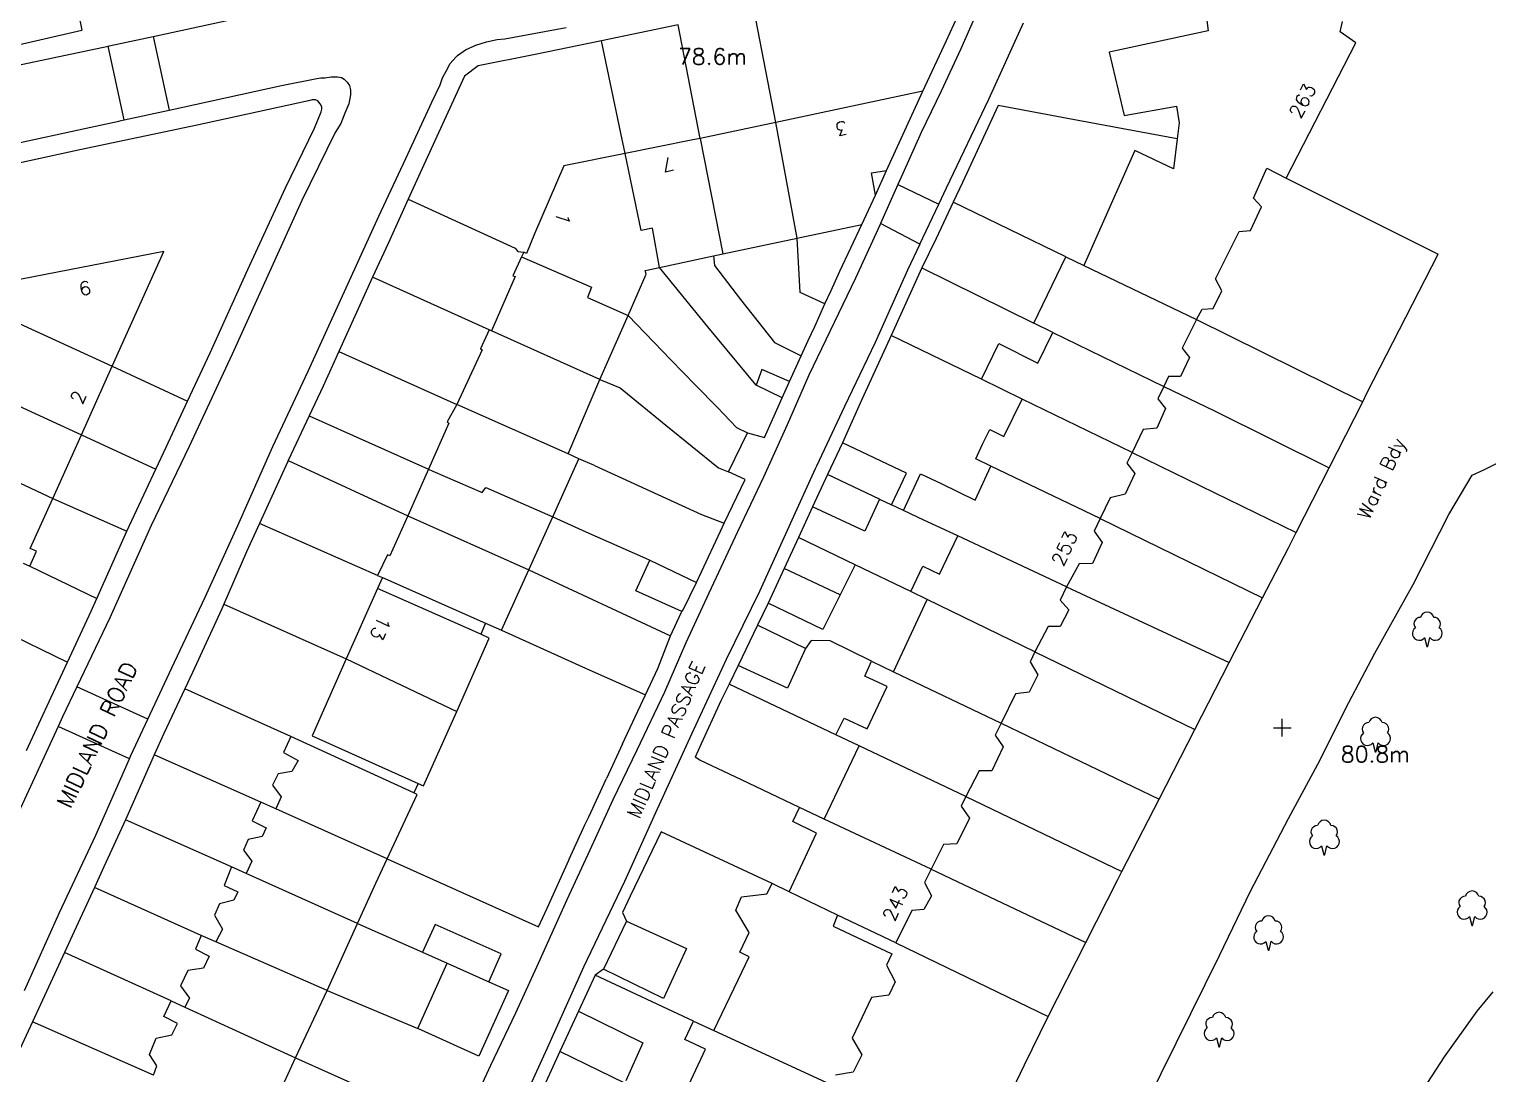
# Model space of a CAD drawing. Extents: x 427500 to 429848, y 434500 to 436505.
# Drawn here: x 428773.8 to 428900.7, y 435318.5 to 435409.3 of the extents above; entities that cross this region are included whole.
import ezdxf

# ---------------------------------------------------------------- set-up
doc = ezdxf.new("R2010")
doc.units = 0
doc.layers.add('LPTIP_Ex_Base', color=8, linetype='Continuous')
doc.styles.add('MtXpl_Romans', font='romans__.ttf')

msp = doc.modelspace()

# ---------------------------------------------------------------- linework, layer by layer
at = {"layer": 'LPTIP_Ex_Base', "color": 251, "true_color": 0x636466}
for p, q in [((428776.65, 435417.75), (428778.44, 435409.2)), ((428876.05, 435411.6), (428876.35, 435409.15)), ((428784.63, 435408.67), (428792.25, 435410.3)), ((428838.77, 435401.19), (428836.85, 435411.06)), ((428853.6, 435408.3), (428854.9, 435411.1)), ((428856.35, 435411), (428854.85, 435407.6)), ((428771.5, 435407.61), (428778.44, 435409.2)), ((428815.2, 435408.45), (428820.55, 435409.45)), ((428830.29, 435409.66), (428823.61, 435408.29)), ((428832.2, 435399.8), (428830.29, 435409.66)), ((428857.3, 435403.2), (428860.3, 435409.85)), ((428876.35, 435409.15), (428867.75, 435407.3)), ((428887.85, 435409.05), (428888.05, 435409.95)), ((428889.2, 435408.1), (428887.85, 435409.05)), ((428770.6, 435405.7), (428780.71, 435407.83)), ((428780.71, 435407.83), (428780.8, 435407.85)), ((428782.11, 435401.4), (428780.71, 435407.83)), ((428780.8, 435407.85), (428784.63, 435408.67)), ((428784.63, 435408.67), (428786.02, 435402.26)), ((428811.8, 435407.5), (428812.7, 435407.9)), ((428812.7, 435407.9), (428813.6, 435408.2)), ((428813.6, 435408.2), (428814.55, 435408.4)), ((428814.55, 435408.4), (428815.2, 435408.45)), ((428823.61, 435408.29), (428817.85, 435407.1)), ((428825.3, 435400.25), (428823.61, 435408.29)), ((428851.55, 435403.9), (428853.6, 435408.3)), ((428883.15, 435396.35), (428889.2, 435408.1)), ((428810.45, 435406.3), (428810.95, 435406.85)), ((428810.95, 435406.85), (428811.1, 435407)), ((428811.1, 435407), (428811.8, 435407.5)), ((428817.85, 435407.1), (428812.9, 435406.1)), ((428854.85, 435407.6), (428853.15, 435403.9)), ((428867.75, 435407.3), (428869.05, 435401.8)), ((428809.8, 435405.05), (428810.1, 435405.65)), ((428810.1, 435405.65), (428810.45, 435406.3)), ((428812.9, 435406.1), (428811.7, 435405.2)), ((428786.02, 435402.26), (428795.8, 435404.4)), ((428795.8, 435404.4), (428798.85, 435405)), ((428798.85, 435405), (428799.2, 435405.05)), ((428799.2, 435405.05), (428799.55, 435405.05)), ((428799.55, 435405.05), (428800.1, 435405.15)), ((428800.1, 435405.15), (428800.65, 435405.15)), ((428800.65, 435405.15), (428801, 435405.1)), ((428801, 435405.1), (428801.25, 435404.95)), ((428801.25, 435404.95), (428801.5, 435404.7)), ((428801.5, 435404.7), (428801.7, 435404.4)), ((428801.7, 435404.4), (428801.8, 435404)), ((428801.8, 435404), (428801.8, 435403.6)), ((428811.7, 435405.2), (428807.85, 435396.8)), ((428808.85, 435402.95), (428809.6, 435404.45)), ((428809.6, 435404.45), (428809.8, 435405.05)), ((428798.15, 435403.05), (428788.45, 435400.95)), ((428798.45, 435403.15), (428798.15, 435403.05)), ((428798.75, 435403.15), (428798.45, 435403.15)), ((428798.95, 435403.05), (428798.75, 435403.15)), ((428799.15, 435402.8), (428798.95, 435403.05)), ((428799.3, 435402.55), (428799.15, 435402.8)), ((428801.65, 435402.8), (428801.3, 435402)), ((428801.8, 435403.6), (428801.65, 435402.8)), ((428806.6, 435398.05), (428808.85, 435402.95)), ((428851.55, 435403.9), (428838.77, 435401.19)), ((428848.4, 435397), (428851.55, 435403.9)), ((428853.15, 435403.9), (428851.4, 435400.3)), ((428853.6, 435395.5), (428857.3, 435403.2)), ((428782.11, 435401.4), (428786.02, 435402.26)), ((428798.65, 435400.7), (428799.25, 435402.1)), ((428799.25, 435402.1), (428799.3, 435402.35)), ((428799.3, 435402.35), (428799.3, 435402.55)), ((428801.3, 435402), (428800.95, 435401.1)), ((428858.1, 435402.65), (428855, 435395.95)), ((428865.05, 435401.35), (428858.1, 435402.65)), ((428869.05, 435401.8), (428873.6, 435402.6)), ((428873.6, 435402.6), (428873.85, 435401.15)), ((428772.4, 435399.3), (428778.8, 435400.7)), ((428788.45, 435400.95), (428778.25, 435398.8)), ((428778.8, 435400.7), (428781.65, 435401.31)), ((428781.65, 435401.31), (428781.85, 435401.34)), ((428781.85, 435401.34), (428782.11, 435401.4)), ((428796.15, 435395.5), (428798.65, 435400.7)), ((428800.45, 435400.3), (428797.55, 435394.4)), ((428800.95, 435401.1), (428800.45, 435400.3)), ((428825.67, 435398.48), (428825.3, 435400.25)), ((428838.77, 435401.19), (428832.2, 435399.8)), ((428840.64, 435391.12), (428838.77, 435401.19)), ((428851.4, 435400.3), (428849.8, 435396.75)), ((428873.68, 435399.76), (428865.05, 435401.35)), ((428873.85, 435401.15), (428873.68, 435399.76)), ((428831.4, 435399.65), (428825.67, 435398.48)), ((428832.2, 435399.8), (428831.4, 435399.65)), ((428832.2, 435399.8), (428834.15, 435389.75)), ((428873.68, 435399.76), (428873.35, 435397.15)), ((428778.25, 435398.8), (428768.33, 435396.62)), ((428804.25, 435393.05), (428806.6, 435398.05)), ((428825.67, 435398.48), (428820.35, 435397.4)), ((428827.05, 435391.8), (428825.67, 435398.48)), ((428870, 435398.75), (428865.55, 435388.75)), ((428873.35, 435397.15), (428870, 435398.75)), ((428807.85, 435396.8), (428806.8, 435394.5)), ((428820.35, 435397.4), (428817.8, 435391.5)), ((428847.1, 435396.8), (428848.4, 435397)), ((428847.45, 435394.85), (428847.1, 435396.8)), ((428847.45, 435394.85), (428848.4, 435397)), ((428849.8, 435396.75), (428849.37, 435395.78)), ((428880.3, 435394.6), (428881.45, 435397.2)), ((428881.45, 435397.2), (428883.15, 435396.35)), ((428883.15, 435396.35), (428892.3, 435391.75)), ((428792.85, 435388.4), (428796.15, 435395.5)), ((428849.37, 435395.78), (428847.87, 435392.4)), ((428849.37, 435395.78), (428852.93, 435394.08)), ((428852.93, 435394.08), (428853.6, 435395.5)), ((428855, 435395.95), (428854.2, 435394.25)), ((428797.55, 435394.4), (428794.75, 435388.2)), ((428806.8, 435394.5), (428805.05, 435390.65)), ((428806.8, 435394.5), (428816.1, 435390.25)), ((428846.25, 435392.3), (428847.45, 435394.85)), ((428851.29, 435390.59), (428852.93, 435394.08)), ((428854.2, 435394.25), (428852.7, 435391.1)), ((428864, 435389.5), (428854.2, 435394.25)), ((428880.05, 435391.8), (428881, 435393.85)), ((428881, 435393.85), (428880.3, 435394.6)), ((428798.1, 435379.55), (428804.25, 435393.05)), ((428817.8, 435391.5), (428817.1, 435389.8)), ((428828.05, 435392), (428827.05, 435391.8)), ((428828.66, 435388.57), (428828.05, 435392)), ((428840.89, 435391.17), (428846.25, 435392.3)), ((428844.35, 435388.25), (428846.25, 435392.3)), ((428847.8, 435392.25), (428845.7, 435387.65)), ((428847.87, 435392.4), (428847.8, 435392.25)), ((428851.29, 435390.59), (428847.87, 435392.4)), ((428877, 435387.6), (428879.05, 435391.7)), ((428879.05, 435391.7), (428880.05, 435391.8)), ((428892.3, 435391.75), (428896.35, 435389.73)), ((428805.05, 435390.65), (428803.71, 435387.72)), ((428816.1, 435390.25), (428816.35, 435389.95)), ((428834.15, 435389.75), (428840.64, 435391.12)), ((428840.64, 435391.12), (428840.89, 435391.17)), ((428840.9, 435386.4), (428840.64, 435391.12)), ((428851.29, 435390.59), (428850.23, 435388.35)), ((428852.7, 435391.1), (428851.47, 435388.53)), ((428785.55, 435389.95), (428770.6, 435387.05)), ((428781.07, 435379.99), (428785.55, 435389.95)), ((428816.66, 435389.49), (428815.9, 435387.85)), ((428816.35, 435389.95), (428816.85, 435389.9)), ((428816.85, 435389.9), (428816.66, 435389.49)), ((428816.66, 435389.49), (428822.75, 435386.85)), ((428817.1, 435389.8), (428816.85, 435389.9)), ((428828.66, 435388.57), (428833.35, 435389.58)), ((428833.35, 435389.58), (428834.15, 435389.75)), ((428833.35, 435389.58), (428833.45, 435388.75)), ((428833.45, 435388.75), (428835.7, 435385.8)), ((428861.2, 435383.73), (428864, 435389.5)), ((428864, 435389.5), (428865.55, 435388.75)), ((428865.55, 435388.75), (428875.35, 435384.05)), ((428890.2, 435377.7), (428896.35, 435389.73)), ((428789.6, 435381.15), (428792.85, 435388.4)), ((428794.75, 435388.2), (428791.5, 435381.05)), ((428803.71, 435387.72), (428800.78, 435381.28)), ((428813.85, 435383.15), (428803.71, 435387.72)), ((428816.1, 435387.8), (428814.04, 435383.07)), ((428815.9, 435387.85), (428816.1, 435387.8)), ((428825.94, 435384.41), (428827.5, 435388)), ((428827.4, 435388.3), (428828.66, 435388.57)), ((428827.5, 435388), (428827.4, 435388.3)), ((428832.85, 435383.4), (428828.66, 435388.57)), ((428843.59, 435386.58), (428844.35, 435388.25)), ((428845.7, 435387.65), (428843.85, 435383.8)), ((428850.23, 435388.35), (428847.4, 435382.05)), ((428851.47, 435388.53), (428848.79, 435382.67)), ((428851.47, 435388.53), (428861.2, 435383.73)), ((428877.55, 435386.55), (428877, 435387.6)), ((428822.75, 435386.85), (428822.4, 435385.95)), ((428843.04, 435385.4), (428840.9, 435386.4)), ((428843.04, 435385.4), (428843.59, 435386.58)), ((428876.8, 435385), (428877.55, 435386.55)), ((428822.4, 435385.95), (428825.94, 435384.41)), ((428835.7, 435385.8), (428838.65, 435382.05)), ((428842.15, 435383.45), (428843.04, 435385.4)), ((428875.35, 435384.05), (428875.85, 435384.95)), ((428875.85, 435384.95), (428876.8, 435385)), ((428772.29, 435384.03), (428781.07, 435379.99)), ((428823.48, 435378.83), (428825.94, 435384.41)), ((428825.94, 435384.41), (428829.65, 435380.55)), ((428843.85, 435383.8), (428841.65, 435379.2)), ((428862.85, 435382.93), (428861.2, 435383.73)), ((428875.35, 435384.05), (428874.1, 435381.55)), ((428875.35, 435384.05), (428889.8, 435376.9)), ((428813.85, 435383.15), (428813.1, 435381.5)), ((428814.04, 435383.07), (428813.85, 435383.15)), ((428823.48, 435378.83), (428814.04, 435383.07)), ((428837.05, 435378.35), (428832.85, 435383.4)), ((428841.59, 435382.23), (428842.15, 435383.45)), ((428848.79, 435382.67), (428846.11, 435376.78)), ((428856.65, 435378.85), (428848.79, 435382.67)), ((428861.55, 435380.25), (428862.85, 435382.93)), ((428862.85, 435382.93), (428872.5, 435378.24)), ((428787.62, 435376.94), (428789.6, 435381.15)), ((428800.78, 435381.28), (428799.4, 435378.25)), ((428800.78, 435381.28), (428811.03, 435376.67)), ((428813.25, 435381.4), (428811.03, 435376.67)), ((428813.1, 435381.5), (428813.25, 435381.4)), ((428838.65, 435382.05), (428840.98, 435380.89)), ((428840.98, 435380.89), (428841.59, 435382.23)), ((428847.4, 435382.05), (428844.75, 435376.5)), ((428856.65, 435378.85), (428858.15, 435381.95)), ((428858.15, 435381.95), (428861.55, 435380.25)), ((428874.1, 435381.55), (428874.75, 435380.75)), ((428778.39, 435374.01), (428781.07, 435379.99)), ((428781.07, 435379.99), (428787.62, 435376.94)), ((428791.5, 435381.05), (428787.75, 435373)), ((428829.65, 435380.55), (428831.8, 435378.35)), ((428839.95, 435378.65), (428840.98, 435380.89)), ((428874.75, 435380.75), (428873.95, 435379.1)), ((428795.05, 435373), (428798.1, 435379.55)), ((428820.71, 435372.37), (428823.48, 435378.83)), ((428823.48, 435378.83), (428825.25, 435378.1)), ((428837.55, 435379.7), (428837.05, 435378.35)), ((428839.95, 435378.65), (428837.55, 435379.7)), ((428839.32, 435377.24), (428839.95, 435378.65)), ((428841.65, 435379.2), (428839.75, 435374.9)), ((428860.19, 435377.13), (428856.65, 435378.85)), ((428872.9, 435379.1), (428872.5, 435378.24)), ((428873.95, 435379.1), (428872.9, 435379.1)), ((428769.63, 435378.05), (428778.39, 435374.01)), ((428799.4, 435378.25), (428798.19, 435375.68)), ((428825.25, 435378.1), (428829.2, 435374.85)), ((428831.8, 435378.35), (428833.7, 435376.4)), ((428839.32, 435377.24), (428837.05, 435378.35)), ((428872.5, 435378.24), (428872, 435377.15)), ((428872.5, 435378.24), (428876.9, 435376.1)), ((428889.8, 435376.9), (428890.2, 435377.7)), ((428785.75, 435372.95), (428787.62, 435376.94)), ((428811.03, 435376.67), (428810.2, 435375.15)), ((428820.71, 435372.37), (428811.03, 435376.67)), ((428833.7, 435376.4), (428835.35, 435374.65)), ((428837.8, 435373.8), (428839.32, 435377.24)), ((428844.75, 435376.5), (428842.31, 435371.29)), ((428846.11, 435376.78), (428844.57, 435373.32)), ((428858.6, 435373.88), (428860.19, 435377.13)), ((428869.76, 435372.48), (428860.19, 435377.13)), ((428872.65, 435376.3), (428871.9, 435374.6)), ((428872, 435377.15), (428872.65, 435376.3)), ((428876.9, 435376.1), (428886.87, 435371.14)), ((428886.87, 435371.14), (428889.8, 435376.9)), ((428798.19, 435375.68), (428796.37, 435371.79)), ((428798.19, 435375.68), (428808.56, 435371.03)), ((428810.35, 435375.05), (428808.56, 435371.03)), ((428810.2, 435375.15), (428810.35, 435375.05)), ((428829.2, 435374.85), (428833.8, 435371.15)), ((428839.75, 435374.9), (428837.7, 435370.35)), ((428775.9, 435368.5), (428778.39, 435374.01)), ((428778.39, 435374.01), (428784.86, 435371.04)), ((428834.65, 435370.8), (428836.3, 435374.2)), ((428835.35, 435374.65), (428836.3, 435374.2)), ((428836.3, 435374.2), (428837.8, 435373.8)), ((428856.75, 435373.2), (428857.37, 435374.48)), ((428857.37, 435374.48), (428858.6, 435373.88)), ((428870.7, 435374.5), (428869.76, 435372.48)), ((428871.9, 435374.6), (428870.7, 435374.5)), ((428767.02, 435372.63), (428775.9, 435368.5)), ((428787.75, 435373), (428784.45, 435366.15)), ((428784.86, 435371.04), (428785.75, 435372.95)), ((428792, 435366.15), (428795.05, 435373)), ((428821.65, 435371.95), (428820.71, 435372.37)), ((428844.57, 435373.32), (428843.27, 435370.57)), ((428850.12, 435370.7), (428844.57, 435373.32)), ((428856.15, 435371.95), (428856.75, 435373.2)), ((428869.76, 435372.48), (428869.3, 435371.55)), ((428869.76, 435372.48), (428884.02, 435365.52)), ((428782.35, 435365.65), (428784.86, 435371.04)), ((428796.3, 435371.65), (428793.87, 435366.31)), ((428796.37, 435371.79), (428796.3, 435371.65)), ((428796.37, 435371.79), (428806.76, 435366.99)), ((428808.56, 435371.03), (428806.76, 435366.99)), ((428808.56, 435371.03), (428808.95, 435370.85)), ((428820.75, 435369.95), (428821.65, 435371.95)), ((428823, 435371.35), (428821.65, 435371.95)), ((428823, 435371.35), (428832.3, 435367.1)), ((428833.8, 435371.15), (428834.65, 435370.8)), ((428842.19, 435371.06), (428840.45, 435367.25)), ((428842.31, 435371.29), (428842.19, 435371.06)), ((428856.1, 435368.35), (428857.48, 435371.31)), ((428857.48, 435371.31), (428856.15, 435371.95)), ((428866.98, 435366.76), (428857.48, 435371.31)), ((428869.3, 435371.55), (428870, 435370.65)), ((428884.02, 435365.52), (428886.87, 435371.14)), ((428899.32, 435370.51), (428900.32, 435370.99)), ((428900.32, 435370.99), (428901.71, 435371.67)), ((428808.95, 435370.85), (428813.25, 435369)), ((428819.37, 435366.88), (428820.75, 435369.95)), ((428834.28, 435366.33), (428836.1, 435370.15)), ((428836.1, 435370.15), (428834.65, 435370.8)), ((428837.7, 435370.35), (428835.45, 435365.6)), ((428843.27, 435370.57), (428841.97, 435367.77)), ((428847.79, 435368.43), (428843.27, 435370.57)), ((428848.82, 435367.94), (428850.12, 435370.7)), ((428849.86, 435367.44), (428851.36, 435370.64)), ((428851.36, 435370.64), (428853.14, 435369.78)), ((428853.14, 435369.78), (428856.1, 435368.35)), ((428870, 435370.65), (428869.15, 435368.85)), ((428897.3, 435367.1), (428899.32, 435370.51)), ((428773.95, 435364.15), (428775.9, 435368.5)), ((428775.9, 435368.5), (428782.35, 435365.65)), ((428813.25, 435369), (428813.55, 435369.45)), ((428813.55, 435369.45), (428819.37, 435366.88)), ((428867.85, 435368.55), (428866.98, 435366.76)), ((428869.15, 435368.85), (428867.85, 435368.55)), ((428840.45, 435367.25), (428837.35, 435360.4)), ((428841.97, 435367.77), (428840.74, 435365.11)), ((428846.5, 435365.65), (428841.97, 435367.77)), ((428847.79, 435368.43), (428846.5, 435365.65)), ((428847.79, 435368.43), (428848.82, 435367.94)), ((428849.86, 435367.44), (428848.82, 435367.94)), ((428851.65, 435366.6), (428849.86, 435367.44)), ((428784.45, 435366.15), (428780.85, 435358.1)), ((428789.15, 435359.9), (428792, 435366.15)), ((428793.87, 435366.31), (428792.75, 435363.85)), ((428804.15, 435361.8), (428793.87, 435366.31)), ((428806.76, 435366.99), (428805.2, 435363.5)), ((428806.76, 435366.99), (428817.3, 435362.28)), ((428817.3, 435362.28), (428819.37, 435366.88)), ((428819.37, 435366.88), (428822.25, 435365.6)), ((428832.3, 435367.1), (428834.28, 435366.33)), ((428833.95, 435365.65), (428834.28, 435366.33)), ((428854.59, 435365.23), (428851.65, 435366.6)), ((428866.98, 435366.76), (428866.45, 435365.65)), ((428866.98, 435366.76), (428881.1, 435359.85)), ((428894.2, 435361), (428897.3, 435367.1)), ((428779.74, 435359.8), (428782.35, 435365.65)), ((428822.25, 435365.6), (428827.45, 435363.3)), ((428832.3, 435362.1), (428833.95, 435365.65)), ((428835.45, 435365.6), (428832.95, 435360.25)), ((428840.74, 435365.11), (428839.49, 435362.41)), ((428845.68, 435362.71), (428840.74, 435365.11)), ((428853, 435361.9), (428854.59, 435365.23)), ((428864.05, 435360.8), (428854.59, 435365.23)), ((428867.15, 435364.65), (428866.3, 435362.85)), ((428866.45, 435365.65), (428867.15, 435364.65)), ((428883.35, 435364.2), (428884.02, 435365.52)), ((428773.9, 435362.6), (428774.5, 435363.9)), ((428774.5, 435363.9), (428773.95, 435364.15)), ((428792.75, 435363.85), (428790.77, 435359.29)), ((428805, 435363.6), (428804.15, 435361.8)), ((428805.2, 435363.5), (428805, 435363.6)), ((428881.1, 435359.85), (428883.35, 435364.2)), ((428773.33, 435362.86), (428773.9, 435362.6)), ((428773.9, 435362.6), (428779.74, 435359.8)), ((428814.93, 435357.03), (428817.3, 435362.28)), ((428817.3, 435362.28), (428829.6, 435356.55)), ((428826.6, 435360.45), (428827.81, 435363.13)), ((428827.45, 435363.3), (428827.81, 435363.13)), ((428827.81, 435363.13), (428831.86, 435361.19)), ((428839.49, 435362.41), (428838.1, 435359.4)), ((428844.37, 435360.11), (428839.49, 435362.41)), ((428845.68, 435362.71), (428844.37, 435360.11)), ((428850.5, 435360.4), (428845.68, 435362.71)), ((428850.5, 435360.4), (428851.55, 435362.6)), ((428851.55, 435362.6), (428853, 435361.9)), ((428865.15, 435362.8), (428864.05, 435360.8)), ((428866.3, 435362.85), (428865.15, 435362.8)), ((428804.56, 435361.62), (428804.13, 435360.65)), ((428804.15, 435361.8), (428804.56, 435361.62)), ((428804.56, 435361.62), (428813.52, 435357.66)), ((428830.7, 435358.8), (428831.86, 435361.19)), ((428831.86, 435361.19), (428832.3, 435362.1)), ((428890.85, 435355.05), (428894.2, 435361)), ((428779.25, 435358.7), (428779.74, 435359.8)), ((428786.25, 435353.75), (428789.15, 435359.9)), ((428804.13, 435360.65), (428801.42, 435354.54)), ((428813.11, 435356.68), (428804.13, 435360.65)), ((428830.61, 435358.65), (428826.6, 435360.45)), ((428832.95, 435360.25), (428830.95, 435355.95)), ((428837.35, 435360.4), (428834.45, 435354.5)), ((428844.37, 435360.11), (428842.85, 435357.1)), ((428849.01, 435353.43), (428851.93, 435359.7)), ((428851.93, 435359.7), (428850.5, 435360.4)), ((428861.28, 435355.15), (428851.93, 435359.7)), ((428864.05, 435360.8), (428863.5, 435359.65)), ((428863.5, 435359.65), (428864.25, 435358.8)), ((428864.05, 435360.8), (428878.2, 435354.22)), ((428878.2, 435354.22), (428881.1, 435359.85)), ((428777.18, 435354.26), (428779.25, 435358.7)), ((428790.6, 435358.9), (428788.05, 435353.35)), ((428790.77, 435359.29), (428790.6, 435358.9)), ((428790.77, 435359.29), (428801.42, 435354.54)), ((428829.6, 435356.55), (428830.55, 435358.55)), ((428830.55, 435358.55), (428830.61, 435358.65)), ((428830.61, 435358.65), (428830.7, 435358.8)), ((428838.1, 435359.4), (428837.17, 435357.47)), ((428842.85, 435357.1), (428838.1, 435359.4)), ((428864.25, 435358.8), (428863.5, 435357.35)), ((428771.41, 435357.07), (428777.18, 435354.26)), ((428780.85, 435358.1), (428777.99, 435352.1)), ((428813.52, 435357.66), (428813.11, 435356.68)), ((428813.52, 435357.66), (428814.93, 435357.03)), ((428837.17, 435357.47), (428835.49, 435353.98)), ((428841.35, 435355.45), (428837.17, 435357.47)), ((428862.45, 435357.35), (428861.28, 435355.15)), ((428863.5, 435357.35), (428862.45, 435357.35)), ((428811.03, 435349.98), (428813.85, 435356.35)), ((428813.85, 435356.35), (428813.11, 435356.68)), ((428814.93, 435357.03), (428822.55, 435353.6)), ((428828.5, 435353.7), (428829.6, 435356.55)), ((428830.95, 435355.95), (428829.1, 435351.65)), ((428841.85, 435356.15), (428841.35, 435355.45)), ((428843.5, 435356.1), (428841.85, 435356.15)), ((428847.1, 435354.35), (428843.5, 435356.1)), ((428801.42, 435354.54), (428798.45, 435347.85)), ((428801.42, 435354.54), (428811.03, 435349.98)), ((428834.45, 435354.5), (428831.45, 435348)), ((428841.35, 435355.45), (428839.8, 435352)), ((428861.28, 435355.15), (428860.9, 435354.3)), ((428861.28, 435355.15), (428875.21, 435348.4)), ((428888.6, 435350.75), (428890.85, 435355.05)), ((428775.75, 435351.2), (428777.18, 435354.26)), ((428784.17, 435349.29), (428786.25, 435353.75)), ((428788.05, 435353.35), (428787.39, 435351.95)), ((428822.55, 435353.6), (428827.43, 435351.43)), ((428827.43, 435351.43), (428828.5, 435353.7)), ((428835.49, 435353.98), (428834.7, 435352.35)), ((428839.8, 435352), (428835.49, 435353.98)), ((428846.5, 435353.05), (428847.1, 435354.35)), ((428847.1, 435354.35), (428849.01, 435353.43)), ((428849.01, 435353.43), (428858.35, 435348.95)), ((428860.9, 435354.3), (428861.55, 435353.15)), ((428875.21, 435348.4), (428878.2, 435354.22)), ((428777.99, 435352.1), (428776.75, 435349.5)), ((428784.17, 435349.29), (428777.99, 435352.1)), ((428834.7, 435352.35), (428834, 435350.9)), ((428838.74, 435350.42), (428834.7, 435352.35)), ((428848.45, 435352.15), (428846.5, 435353.05)), ((428846.7, 435348.45), (428848.45, 435352.15)), ((428861.55, 435353.15), (428860.8, 435351.65)), ((428773.62, 435346.57), (428775.75, 435351.2)), ((428787.39, 435351.95), (428785.55, 435348.05)), ((428796.6, 435347.8), (428787.39, 435351.95)), ((428825.45, 435347.15), (428827.43, 435351.43)), ((428829.1, 435351.65), (428826.7, 435346.6)), ((428834, 435350.9), (428833.24, 435349.25)), ((428859.6, 435351.5), (428858.35, 435348.95)), ((428860.8, 435351.65), (428859.6, 435351.5)), ((428885.9, 435345.4), (428888.6, 435350.75)), ((428776.75, 435349.5), (428776.36, 435348.66)), ((428808.15, 435343.5), (428811.03, 435349.98)), ((428844, 435347.95), (428838.74, 435350.42)), ((428776.36, 435348.66), (428772.75, 435340.8)), ((428782.57, 435345.85), (428776.36, 435348.66)), ((428782.7, 435346.15), (428784.17, 435349.29)), ((428833.24, 435349.25), (428832.28, 435347.16)), ((428844, 435347.95), (428844.7, 435349.4)), ((428844.7, 435349.4), (428846.7, 435348.45)), ((428858.35, 435348.95), (428857.85, 435347.9)), ((428858.35, 435348.95), (428872.1, 435342.35)), ((428872.1, 435342.35), (428875.21, 435348.4)), ((428785.55, 435348.05), (428784.73, 435346.2)), ((428796.6, 435347.8), (428795.95, 435346.4)), ((428807.3, 435342.89), (428796.6, 435347.8)), ((428798.45, 435347.85), (428807.68, 435343.71)), ((428825.45, 435347.15), (428824.06, 435344.15)), ((428831.45, 435348), (428828.3, 435341.15)), ((428832.28, 435347.16), (428831.75, 435346)), ((428842.96, 435340.61), (428846.02, 435346.99)), ((428846.02, 435346.99), (428844, 435347.95)), ((428855.28, 435342.58), (428846.02, 435346.99)), ((428858.55, 435346.9), (428857.55, 435344.8)), ((428857.85, 435347.9), (428858.55, 435346.9)), ((428779.65, 435339.2), (428782.57, 435345.85)), ((428782.57, 435345.85), (428782.7, 435346.15)), ((428784.73, 435346.2), (428782.9, 435342.05)), ((428794, 435342.09), (428784.73, 435346.2)), ((428795.95, 435346.4), (428797.25, 435345.7)), ((428797.25, 435345.7), (428796.7, 435344.75)), ((428826.7, 435346.6), (428824.6, 435342.3)), ((428832.15, 435345.75), (428831.75, 435346)), ((428835.78, 435344.02), (428832.15, 435345.75)), ((428795.5, 435344.55), (428795, 435343.55)), ((428796.7, 435344.75), (428795.5, 435344.55)), ((428856.45, 435344.8), (428855.28, 435342.58)), ((428857.55, 435344.8), (428856.45, 435344.8)), ((428883.35, 435340.65), (428885.9, 435345.4)), ((428795, 435343.55), (428795.75, 435342.55)), ((428807.68, 435343.71), (428807.3, 435342.89)), ((428807.68, 435343.71), (428808.15, 435343.5)), ((428822.5, 435340.8), (428824.03, 435344.09)), ((428824.03, 435344.09), (428824.06, 435344.15)), ((428840.82, 435341.62), (428835.78, 435344.02)), ((428782.9, 435342.05), (428782.22, 435340.56)), ((428794, 435342.09), (428793.25, 435340.45)), ((428795.3, 435341.51), (428794, 435342.09)), ((428795.75, 435342.55), (428795.3, 435341.51)), ((428804.98, 435337.15), (428807.6, 435342.75)), ((428807.6, 435342.75), (428807.3, 435342.89)), ((428824.6, 435342.3), (428822.6, 435337.9)), ((428855.28, 435342.58), (428854.9, 435341.75)), ((428855.28, 435342.58), (428868.86, 435336.05)), ((428868.86, 435336.05), (428872.1, 435342.35)), ((428782.22, 435340.56), (428780.35, 435336.45)), ((428791.45, 435336.45), (428782.22, 435340.56)), ((428804.98, 435337.15), (428795.3, 435341.51)), ((428822.15, 435340.1), (428822.5, 435340.8)), ((428828.3, 435341.15), (428825.6, 435335.2)), ((428840.25, 435340.4), (428840.82, 435341.62)), ((428842.96, 435340.61), (428840.82, 435341.62)), ((428852.27, 435336.25), (428842.96, 435340.61)), ((428855.6, 435340.7), (428854.5, 435338.45)), ((428854.9, 435341.75), (428855.6, 435340.7)), ((428880.05, 435334.35), (428883.35, 435340.65)), ((428793.25, 435340.45), (428794.45, 435339.85)), ((428794.45, 435339.85), (428794.1, 435339.1)), ((428820.81, 435337.12), (428822.15, 435340.1)), ((428828.8, 435339.5), (428826.1, 435333.9)), ((428838.45, 435335), (428828.8, 435339.5)), ((428839.94, 435334.28), (428842.3, 435339.4)), ((428842.3, 435339.4), (428840.25, 435340.4)), ((428776.5, 435332.5), (428779.65, 435339.2)), ((428792.9, 435338.85), (428792.5, 435337.9)), ((428794.1, 435339.1), (428792.9, 435338.85)), ((428853.35, 435338.4), (428852.27, 435336.25)), ((428854.5, 435338.45), (428853.35, 435338.4)), ((428792.5, 435337.9), (428793.2, 435336.95)), ((428793.2, 435336.95), (428792.71, 435335.88)), ((428804, 435335.05), (428804.98, 435337.15)), ((428804.98, 435337.15), (428818.14, 435331.23)), ((428818.9, 435332.87), (428820.77, 435337.04)), ((428822.6, 435337.9), (428820.6, 435333.6)), ((428820.77, 435337.04), (428820.81, 435337.12)), ((428780.35, 435336.45), (428779.53, 435334.66)), ((428791.45, 435336.45), (428790.8, 435334.85)), ((428792.71, 435335.88), (428791.45, 435336.45)), ((428802.41, 435331.53), (428792.71, 435335.88)), ((428852.27, 435336.25), (428851.7, 435335.1)), ((428852.27, 435336.25), (428865.72, 435329.89)), ((428868.5, 435335.35), (428868.86, 435336.05)), ((428779.53, 435334.66), (428777.6, 435330.45)), ((428788.8, 435330.5), (428779.53, 435334.66)), ((428790.8, 435334.85), (428792, 435334.3)), ((428792, 435334.3), (428791.65, 435333.55)), ((428802.41, 435331.53), (428804, 435335.05)), ((428825.6, 435335.2), (428822.05, 435327.75)), ((428838, 435334.1), (428838.45, 435335)), ((428839.94, 435334.28), (428838.45, 435335)), ((428844.14, 435332.27), (428839.94, 435334.28)), ((428851.7, 435335.1), (428852.3, 435333.95)), ((428865.72, 435329.89), (428868.5, 435335.35)), ((428877.35, 435328.75), (428880.05, 435334.35)), ((428790.4, 435333.25), (428789.95, 435332.25)), ((428791.65, 435333.55), (428790.4, 435333.25)), ((428820.6, 435333.6), (428818.1, 435328.05)), ((428826.1, 435333.9), (428825.45, 435332.5)), ((428835.3, 435332.7), (428835.8, 435333.85)), ((428835.8, 435333.85), (428838, 435334.1)), ((428852.3, 435333.95), (428851.65, 435332.75)), ((428773.45, 435325.7), (428776.5, 435332.5)), ((428789.95, 435332.25), (428790.65, 435331.05)), ((428818.14, 435331.23), (428818.9, 435332.87)), ((428825.8, 435331.75), (428823.8, 435327.55)), ((428825.45, 435332.5), (428825.8, 435331.75)), ((428825.8, 435331.75), (428831, 435329.35)), ((428836.45, 435330.75), (428835.3, 435332.7)), ((428844.14, 435332.27), (428843.75, 435331.3)), ((428849.2, 435329.85), (428844.14, 435332.27)), ((428850.6, 435332.65), (428849.2, 435329.85)), ((428851.65, 435332.75), (428850.6, 435332.65)), ((428777.6, 435330.45), (428776.93, 435329.01)), ((428788.8, 435330.5), (428788.3, 435329.3)), ((428790.09, 435329.93), (428788.8, 435330.5)), ((428790.65, 435331.05), (428790.09, 435329.93)), ((428799.75, 435325.7), (428802.41, 435331.53)), ((428802.41, 435331.53), (428808.04, 435329.03)), ((428809.15, 435331.45), (428808.04, 435329.03)), ((428814.9, 435328.9), (428809.15, 435331.45)), ((428835.65, 435329.05), (428836.45, 435330.75)), ((428843.75, 435331.3), (428848.85, 435328.9)), ((428788.3, 435329.3), (428789.5, 435328.7)), ((428799.75, 435325.7), (428790.09, 435329.93)), ((428831, 435329.35), (428829, 435325)), ((428849.2, 435329.85), (428862.45, 435323.45)), ((428862.45, 435323.45), (428865.72, 435329.89)), ((428776.93, 435329.01), (428774.14, 435322.98)), ((428786.2, 435324.8), (428776.93, 435329.01)), ((428789.5, 435328.7), (428789, 435327.65)), ((428807.63, 435322.41), (428810.19, 435328.08)), ((428808.04, 435329.03), (428810.19, 435328.08)), ((428810.19, 435328.08), (428813.83, 435326.46)), ((428813.83, 435326.46), (428814.9, 435328.9)), ((428818.1, 435328.05), (428816.15, 435323.75)), ((428835.5, 435326.65), (428836.45, 435328.65)), ((428836.45, 435328.65), (428835.65, 435329.05)), ((428848.85, 435328.9), (428848.4, 435327.9)), ((428848.4, 435327.9), (428849.15, 435326.45)), ((428874.85, 435323.7), (428877.35, 435328.75)), ((428787.65, 435327.45), (428787, 435326.1)), ((428789, 435327.65), (428787.65, 435327.45)), ((428822.05, 435327.75), (428818.9, 435320.7)), ((428823.05, 435327.05), (428821.6, 435323.9)), ((428823.8, 435327.55), (428823.05, 435327.05)), ((428831.6, 435323.05), (428823.05, 435327.05)), ((428829, 435325), (428823.8, 435327.55)), ((428833.39, 435322.22), (428835.5, 435326.65)), ((428787, 435326.1), (428787.8, 435325.05)), ((428797.02, 435319.84), (428799.75, 435325.7)), ((428799.75, 435325.7), (428807.63, 435322.41)), ((428815.53, 435325.71), (428812.95, 435320)), ((428813.83, 435326.46), (428815.53, 435325.71)), ((428849.15, 435326.45), (428848.6, 435325.3)), ((428899.75, 435323.9), (428901.15, 435325.6)), ((428785.55, 435323.45), (428786.2, 435324.8)), ((428786.2, 435324.8), (428787.38, 435324.26)), ((428787.8, 435325.05), (428787.38, 435324.26)), ((428787.38, 435324.26), (428797.02, 435319.84)), ((428847.1, 435325.1), (428845.4, 435321.55)), ((428848.6, 435325.3), (428847.1, 435325.1)), ((428774.14, 435322.98), (428772.65, 435319.8)), ((428784.65, 435318.35), (428774.14, 435322.98)), ((428786.75, 435322.85), (428785.55, 435323.45)), ((428786.25, 435321.85), (428786.75, 435322.85)), ((428816.15, 435323.75), (428813.95, 435319.2)), ((428821.6, 435323.9), (428820, 435320.4)), ((428821.6, 435323.9), (428827.2, 435321.15)), ((428830.85, 435321.45), (428831.6, 435323.05)), ((428831.6, 435323.05), (428833.39, 435322.22)), ((428860.4, 435319.25), (428862.45, 435323.45)), ((428871, 435315.9), (428874.85, 435323.7)), ((428896.9, 435319.95), (428899.75, 435323.9)), ((428784.3, 435320.15), (428784.9, 435321.55)), ((428784.9, 435321.55), (428786.25, 435321.85)), ((428812.95, 435320), (428807.63, 435322.41)), ((428833.39, 435322.22), (428843.5, 435317.55)), ((428845.4, 435321.55), (428846.25, 435320.1)), ((428818.9, 435320.7), (428815.85, 435314.05)), ((428820, 435320.4), (428818.03, 435316.09)), ((428825.65, 435317.65), (428820, 435320.4)), ((428827.2, 435321.15), (428825.74, 435317.85)), ((428830.37, 435315.7), (428832.65, 435320.6)), ((428832.65, 435320.6), (428830.85, 435321.45)), ((428784.95, 435319.15), (428784.3, 435320.15)), ((428784.65, 435318.35), (428784.95, 435319.15)), ((428794.35, 435314.1), (428797.02, 435319.84)), ((428797.02, 435319.84), (428810.16, 435313.97)), ((428813.95, 435319.2), (428812, 435314.95)), ((428846.25, 435320.1), (428845.5, 435318.6)), ((428856.6, 435311.37), (428860.4, 435319.25)), ((428895.45, 435317.7), (428896.9, 435319.95)), ((428845.5, 435318.6), (428843.95, 435318.35))]:
    msp.add_line(p, q, dxfattribs=at)
for points in [[(428894.38, 435357.25), (428894.24, 435357.12), (428894.15, 435356.96), (428894.12, 435356.77), (428894.14, 435356.59), (428894.22, 435356.42), (428894.34, 435356.28), (428894.51, 435356.19), (428894.69, 435356.16), (428894.87, 435356.18), (428895.04, 435356.26), (428895.18, 435356.38), (428895.18, 435356.39), (428895.38, 435355.61), (428895.46, 435355.61), (428895.64, 435356.39), (428895.64, 435356.39), (428895.78, 435356.26), (428895.95, 435356.18), (428896.14, 435356.16), (428896.32, 435356.19), (428896.49, 435356.28), (428896.61, 435356.42), (428896.69, 435356.59), (428896.72, 435356.78), (428896.68, 435356.96), (428896.59, 435357.12), (428896.45, 435357.25), (428896.54, 435357.41), (428896.57, 435357.59), (428896.54, 435357.77), (428896.46, 435357.92), (428896.33, 435358.05), (428896.17, 435358.13), (428895.99, 435358.15), (428895.99, 435358.15), (428895.91, 435358.33), (428895.78, 435358.48), (428895.61, 435358.58), (428895.41, 435358.61), (428895.21, 435358.58), (428895.04, 435358.48), (428894.91, 435358.33), (428894.83, 435358.15), (428894.65, 435358.13), (428894.49, 435358.05), (428894.36, 435357.92), (428894.28, 435357.76), (428894.25, 435357.58), (428894.29, 435357.4), (428894.38, 435357.25)], [(428889.88, 435348.1), (428889.74, 435347.97), (428889.65, 435347.81), (428889.62, 435347.62), (428889.64, 435347.44), (428889.72, 435347.27), (428889.84, 435347.13), (428890.01, 435347.04), (428890.19, 435347.01), (428890.37, 435347.03), (428890.54, 435347.11), (428890.68, 435347.23), (428890.68, 435347.23), (428890.88, 435346.46), (428890.96, 435346.46), (428891.14, 435347.24), (428891.14, 435347.24), (428891.28, 435347.11), (428891.45, 435347.03), (428891.64, 435347.01), (428891.82, 435347.04), (428891.99, 435347.13), (428892.11, 435347.27), (428892.19, 435347.44), (428892.22, 435347.63), (428892.18, 435347.81), (428892.09, 435347.97), (428891.95, 435348.1), (428892.04, 435348.26), (428892.07, 435348.44), (428892.04, 435348.61), (428891.96, 435348.78), (428891.83, 435348.9), (428891.67, 435348.98), (428891.49, 435349), (428891.49, 435349), (428891.41, 435349.18), (428891.28, 435349.33), (428891.11, 435349.43), (428890.91, 435349.46), (428890.71, 435349.43), (428890.54, 435349.33), (428890.41, 435349.18), (428890.33, 435349), (428890.15, 435348.98), (428889.99, 435348.9), (428889.86, 435348.77), (428889.78, 435348.61), (428889.75, 435348.43), (428889.79, 435348.25), (428889.88, 435348.1)], [(428882.03, 435348.55), (428883.58, 435348.55)], [(428882.8, 435347.78), (428882.8, 435349.33)], [(428885.43, 435339.15), (428885.29, 435339.02), (428885.2, 435338.86), (428885.17, 435338.67), (428885.19, 435338.49), (428885.27, 435338.32), (428885.39, 435338.18), (428885.56, 435338.09), (428885.74, 435338.06), (428885.92, 435338.08), (428886.09, 435338.16), (428886.23, 435338.28), (428886.23, 435338.28), (428886.43, 435337.51), (428886.51, 435337.51), (428886.69, 435338.29), (428886.69, 435338.29), (428886.83, 435338.16), (428887, 435338.08), (428887.18, 435338.06), (428887.37, 435338.09), (428887.54, 435338.18), (428887.66, 435338.32), (428887.74, 435338.49), (428887.77, 435338.68), (428887.73, 435338.86), (428887.64, 435339.03), (428887.5, 435339.15), (428887.59, 435339.31), (428887.62, 435339.49), (428887.59, 435339.66), (428887.51, 435339.83), (428887.38, 435339.95), (428887.22, 435340.03), (428887.04, 435340.05), (428887.04, 435340.05), (428886.96, 435340.23), (428886.83, 435340.38), (428886.66, 435340.48), (428886.46, 435340.51), (428886.26, 435340.48), (428886.09, 435340.38), (428885.96, 435340.23), (428885.88, 435340.05), (428885.7, 435340.03), (428885.54, 435339.95), (428885.41, 435339.82), (428885.33, 435339.66), (428885.3, 435339.48), (428885.34, 435339.3), (428885.43, 435339.15)], [(428898.28, 435333), (428898.14, 435332.87), (428898.05, 435332.71), (428898.02, 435332.52), (428898.04, 435332.34), (428898.12, 435332.17), (428898.24, 435332.03), (428898.41, 435331.94), (428898.59, 435331.91), (428898.77, 435331.93), (428898.94, 435332.01), (428899.08, 435332.13), (428899.08, 435332.14), (428899.28, 435331.36), (428899.36, 435331.36), (428899.54, 435332.14), (428899.54, 435332.14), (428899.68, 435332.01), (428899.85, 435331.93), (428900.03, 435331.91), (428900.22, 435331.94), (428900.39, 435332.03), (428900.51, 435332.17), (428900.59, 435332.34), (428900.62, 435332.53), (428900.58, 435332.71), (428900.49, 435332.88), (428900.35, 435333), (428900.44, 435333.16), (428900.47, 435333.34), (428900.44, 435333.52), (428900.36, 435333.67), (428900.23, 435333.8), (428900.07, 435333.88), (428899.89, 435333.9), (428899.89, 435333.9), (428899.81, 435334.08), (428899.68, 435334.23), (428899.51, 435334.33), (428899.31, 435334.36), (428899.11, 435334.33), (428898.94, 435334.23), (428898.81, 435334.08), (428898.73, 435333.9), (428898.55, 435333.88), (428898.39, 435333.8), (428898.26, 435333.67), (428898.17, 435333.51), (428898.15, 435333.33), (428898.19, 435333.15), (428898.28, 435333)], [(428880.58, 435330.85), (428880.44, 435330.72), (428880.35, 435330.56), (428880.32, 435330.37), (428880.34, 435330.19), (428880.42, 435330.02), (428880.54, 435329.88), (428880.71, 435329.79), (428880.89, 435329.76), (428881.07, 435329.78), (428881.24, 435329.86), (428881.38, 435329.98), (428881.38, 435329.98), (428881.58, 435329.21), (428881.66, 435329.21), (428881.84, 435329.99), (428881.84, 435329.99), (428881.98, 435329.86), (428882.15, 435329.78), (428882.34, 435329.76), (428882.52, 435329.79), (428882.69, 435329.88), (428882.81, 435330.02), (428882.89, 435330.19), (428882.92, 435330.38), (428882.88, 435330.56), (428882.79, 435330.72), (428882.65, 435330.85), (428882.74, 435331.01), (428882.77, 435331.19), (428882.74, 435331.36), (428882.66, 435331.53), (428882.53, 435331.65), (428882.37, 435331.73), (428882.19, 435331.75), (428882.19, 435331.75), (428882.11, 435331.93), (428881.98, 435332.08), (428881.81, 435332.18), (428881.61, 435332.21), (428881.41, 435332.18), (428881.24, 435332.08), (428881.11, 435331.93), (428881.03, 435331.75), (428880.85, 435331.73), (428880.69, 435331.65), (428880.56, 435331.52), (428880.47, 435331.36), (428880.45, 435331.18), (428880.49, 435331), (428880.58, 435330.85)], [(428876.28, 435322.45), (428876.14, 435322.32), (428876.05, 435322.16), (428876.02, 435321.97), (428876.04, 435321.79), (428876.12, 435321.62), (428876.24, 435321.48), (428876.41, 435321.39), (428876.59, 435321.36), (428876.77, 435321.38), (428876.94, 435321.46), (428877.08, 435321.58), (428877.08, 435321.59), (428877.28, 435320.81), (428877.36, 435320.81), (428877.54, 435321.59), (428877.54, 435321.59), (428877.68, 435321.46), (428877.85, 435321.38), (428878.03, 435321.36), (428878.22, 435321.39), (428878.39, 435321.48), (428878.51, 435321.62), (428878.59, 435321.79), (428878.62, 435321.98), (428878.58, 435322.16), (428878.49, 435322.33), (428878.35, 435322.45), (428878.44, 435322.61), (428878.47, 435322.79), (428878.44, 435322.97), (428878.36, 435323.12), (428878.23, 435323.25), (428878.07, 435323.33), (428877.89, 435323.35), (428877.89, 435323.35), (428877.81, 435323.53), (428877.68, 435323.68), (428877.51, 435323.78), (428877.31, 435323.81), (428877.11, 435323.78), (428876.94, 435323.68), (428876.81, 435323.53), (428876.73, 435323.35), (428876.55, 435323.33), (428876.39, 435323.25), (428876.26, 435323.12), (428876.17, 435322.96), (428876.15, 435322.78), (428876.19, 435322.6), (428876.28, 435322.45)]]:
    msp.add_lwpolyline(points, dxfattribs=at)

# ---------------------------------------------------------------- texts
at = {"layer": 'LPTIP_Ex_Base', "color": 251, "true_color": 0x636466, "style": 'MtXpl_Romans'}
for s, p in [('78.6m', (428830.27, 435406.22)), ('80.8m', (428887.9, 435345.55))]:
    msp.add_text(s, height=1.4, dxfattribs=at).set_placement(p)
for s, height, rotation, p in [('263', 1.2, 62.5, (428884.39, 435401.42)), ('3', 1.2, 192.7, (428844.87, 435401.37)), ('7', 1.2, 192.7, (428829.77, 435398.23)), ('1', 1.2, 251.6, (428819.86, 435393.52)), ('9', 1.2, 190.4, (428779.1, 435387.45)), ('2', 1.2, 66.2, (428778.46, 435376.59)), ('Ward Bdy', 1.2, 65, (428890.35, 435366.56)), ('253', 1.2, 65, (428863.76, 435362.49)), ('13', 1.2, 245.5, (428804.28, 435358.38)), ('MIDLAND ROAD', 1.4, 64.6, (428777.44, 435341.42)), ('MIDLAND PASSAGE', 1.2, 66.7, (428826.88, 435340.57)), ('243', 1.2, 66.5, (428849.1, 435331.62))]:
    msp.add_text(s, height=height, rotation=rotation, dxfattribs=at).set_placement(p)

doc.saveas('drawing.dxf')
